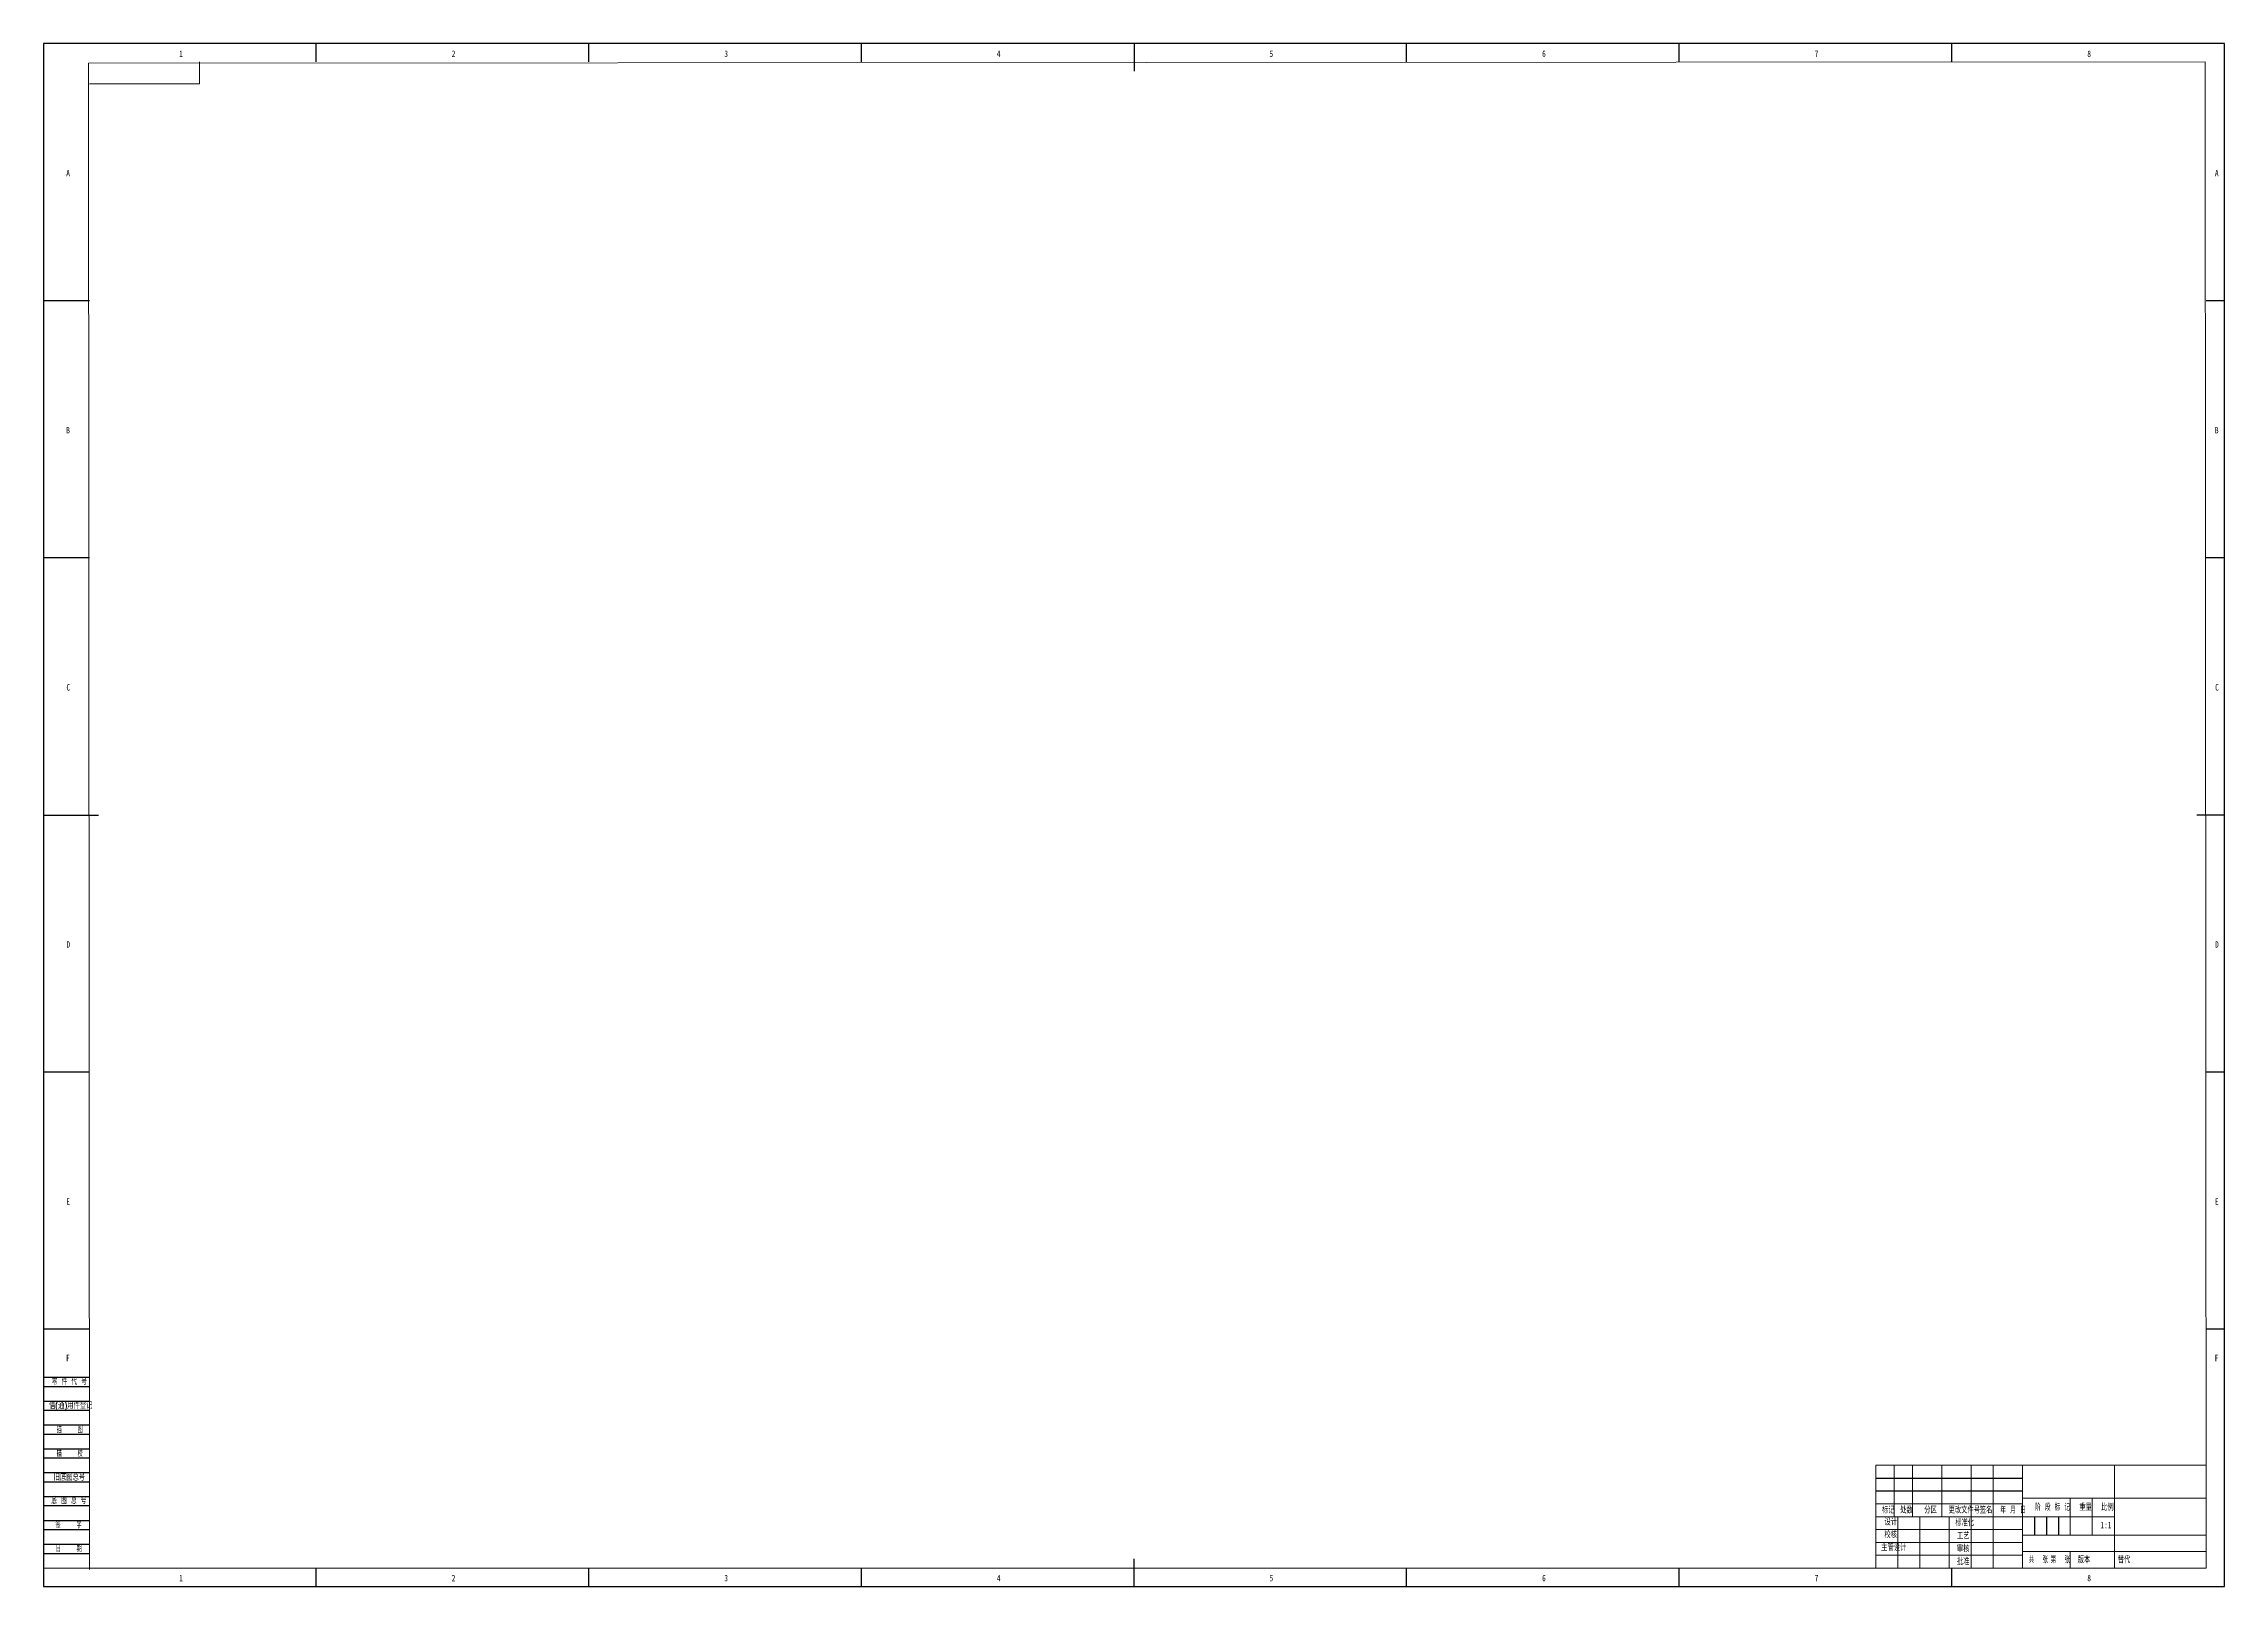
# Model space of a CAD drawing. Header units: millimetres. Extents: x 0 to 2221, y 0 to 841.
# Drawn here: x 0 to 1189, y 0 to 841 of the extents above; entities that cross this region are included whole.
import ezdxf

# ---------------------------------------------------------------- set-up
doc = ezdxf.new("R2010")
doc.units = ezdxf.units.MM
for name, color, linetype in [('10', 7, 'Continuous'), ('5', 7, 'Continuous'), ('9', 7, 'Continuous'), ('SLD-0', 7, 'Continuous')]:
    doc.layers.add(name, color=color, linetype=linetype)
doc.styles.add('SLDTEXTSTYLE0', font='TXT', dxfattribs={"width": 0.7})
doc.styles.add('SLDTEXTSTYLE1', font='TXT', dxfattribs={"width": 0.7, "bigfont": 'bigfont'})
doc.styles.add('SLDTEXTSTYLE2', font='TXT', dxfattribs={"width": 0.6, "bigfont": 'bigfont'})
doc.styles.add('SLDTEXTSTYLE3', font='TXT', dxfattribs={"width": 0.614286, "bigfont": 'bigfont'})
doc.styles.add('SLDTEXTSTYLE4', font='TXT', dxfattribs={"width": 0.62, "bigfont": 'bigfont'})
doc.styles.add('SLDTEXTSTYLE5', font='TXT', dxfattribs={"width": 0.566667, "bigfont": 'bigfont'})

msp = doc.modelspace()

# ---------------------------------------------------------------- linework, layer by layer
at = {"layer": '10', "color": 7}
for p, q in [((148.625, 831), (148.625, 841)), ((297.25, 831), (297.25, 841)), ((445.875, 831), (445.875, 841)), ((594.5, 841), (594.5, 831)), ((743.125, 831), (743.125, 841)), ((891.75, 831), (891.75, 841)), ((1040.375, 831), (1040.375, 841)), ((594.5, 831), (594.5, 826)), ((25, 700.833), (0, 700.833)), ((1189, 700.833), (1179, 700.833)), ((25, 560.667), (0, 560.667)), ((1189, 560.667), (1179, 560.667)), ((0, 420.5), (25, 420.5)), ((25, 420.5), (30, 420.5)), ((1179, 420.5), (1174, 420.5)), ((1189, 420.5), (1179, 420.5)), ((25, 280.333), (0, 280.333)), ((1189, 280.333), (1179, 280.333)), ((25, 140.167), (0, 140.167)), ((1189, 140.167), (1179, 140.167)), ((0, 114), (25, 114)), ((0, 109), (25, 109)), ((0, 101), (25, 101)), ((0, 96), (25, 96)), ((0, 88), (25, 88)), ((0, 83), (25, 83)), ((0, 75), (25, 75)), ((0, 70), (25, 70)), ((0, 62), (25, 62)), ((0, 57), (25, 57)), ((0, 49), (25, 49)), ((999, 59), (1079, 59)), ((999, 52), (1079, 52)), ((0, 44), (25, 44)), ((0, 36), (25, 36)), ((1085.5, 38), (1085.5, 28)), ((1092, 38), (1092, 28)), ((1098.5, 38), (1098.5, 28)), ((0, 31), (25, 31)), ((0, 23), (25, 23)), ((0, 18), (25, 18)), ((594.5, 10), (594.5, 15)), ((148.625, 0), (148.625, 10)), ((297.25, 0), (297.25, 10)), ((445.875, 0), (445.875, 10)), ((594.5, 0), (594.5, 10)), ((743.125, 0), (743.125, 10)), ((891.75, 0), (891.75, 10)), ((1040.375, 0), (1040.375, 10))]:
    msp.add_line(p, q, dxfattribs=at)
at = {"layer": '10', "color": 7, "lineweight": 15}
for p, q in [((999, 66), (999, 10)), ((1009, 66), (1009, 38)), ((1019, 66), (1019, 38)), ((1035, 66), (1035, 38)), ((1051, 66), (1051, 10)), ((1063, 66), (1063, 10)), ((1079, 66), (1079, 10)), ((1129, 66), (1129, 38)), ((1079, 48), (1179, 48)), ((1105, 48), (1105, 28)), ((1117, 48), (1117, 28)), ((999, 45), (1079, 45)), ((999, 38), (1129, 38)), ((1011, 38), (1011, 10)), ((1023, 38), (1023, 10)), ((1039, 38), (1039, 10)), ((1129, 38), (1129, 10)), ((999, 31), (1079, 31)), ((999, 24), (1079, 24)), ((1079, 28), (1179, 28)), ((999, 17), (1079, 17)), ((1079, 18.982), (1179, 18.982))]:
    msp.add_line(p, q, dxfattribs=at)
at = {"layer": '5', "color": 7, "lineweight": 15}
for p, q in [((1178.45, 831.05), (24.451, 830.269)), ((24.451, 830.269), (25.006, 9.269)), ((85, 819), (85, 831)), ((1179.006, 10), (1178.45, 831.05)), ((25, 819), (85, 819)), ((999, 66), (1179, 66)), ((0, 10), (1179.006, 10))]:
    msp.add_line(p, q, dxfattribs=at)
at = {"layer": '9', "color": 7}
for p, q in [((1189, 841), (0, 841)), ((0, 841), (0, 0)), ((1189, 0), (1189, 841)), ((0, 0), (1189, 0))]:
    msp.add_line(p, q, dxfattribs=at)
at = {"layer": 'SLD-0', "lineweight": 15}
msp.add_line((1105, 18.982), (1105, 10), dxfattribs=at)

# ---------------------------------------------------------------- texts
at = {"layer": '10', "char_height": 3.5, "attachment_point": 2, "style": 'SLDTEXTSTYLE1'}
for s, insert in [('校核', (1007.067, 29.857)), ('主管设计', (1008.707, 22.83))]:
    msp.add_mtext(s, dxfattribs=dict(at, insert=insert))
at = {"layer": '10', "color": 7, "insert": (1112.417, 16.188), "char_height": 3.5, "attachment_point": 2, "style": 'SLDTEXTSTYLE1'}
msp.add_mtext('版本', dxfattribs=at)
at = {"layer": '9', "color": 7, "char_height": 3.5}
for s, insert, attachment_point, style in [('1', (74.93, 837.262), 2, 'SLDTEXTSTYLE0'), ('2', (223.512, 837.262), 2, 'SLDTEXTSTYLE0'), ('3', (372.137, 837.262), 2, 'SLDTEXTSTYLE0'), ('4', (520.75, 837.262), 2, 'SLDTEXTSTYLE0'), ('5', (669.387, 837.262), 2, 'SLDTEXTSTYLE0'), ('6', (818.014, 837.262), 2, 'SLDTEXTSTYLE0'), ('7', (966.628, 837.262), 2, 'SLDTEXTSTYLE0'), ('8', (1115.261, 837.262), 2, 'SLDTEXTSTYLE0'), ('A', (13.337, 772.178), 2, 'SLDTEXTSTYLE0'), ('A', (1184.837, 772.178), 2, 'SLDTEXTSTYLE0'), ('B', (13.343, 632.012), 2, 'SLDTEXTSTYLE0'), ('B', (1184.843, 632.012), 2, 'SLDTEXTSTYLE0'), ('C', (13.449, 491.845), 2, 'SLDTEXTSTYLE0'), ('C', (1184.949, 491.845), 2, 'SLDTEXTSTYLE0'), ('D', (13.444, 351.678), 2, 'SLDTEXTSTYLE0'), ('D', (1184.944, 351.678), 2, 'SLDTEXTSTYLE0'), ('E', (13.341, 211.512), 2, 'SLDTEXTSTYLE0'), ('E', (1184.841, 211.512), 2, 'SLDTEXTSTYLE0'), ('F', (13.247, 126.262), 2, 'SLDTEXTSTYLE0'), ('F', (1184.747, 126.262), 2, 'SLDTEXTSTYLE0'), ('零 件 代 号', (4.482, 113.36), 1, 'SLDTEXTSTYLE3'), ('借(通)用件登记', (2.933, 100.276), 1, 'SLDTEXTSTYLE1'), ('描    图', (14.242, 87.176), 2, 'SLDTEXTSTYLE5'), ('描    校', (14.21, 74.137), 2, 'SLDTEXTSTYLE5'), ('旧底图总号', (5.459, 61.201), 1, 'SLDTEXTSTYLE1'), ('底 图 总 号', (4.212, 48.433), 1, 'SLDTEXTSTYLE3'), ('标记', (1005.712, 43.306), 2, 'SLDTEXTSTYLE1'), ('设计', (1007.119, 36.767), 2, 'SLDTEXTSTYLE1'), ('处数', (1015.65, 43.306), 2, 'SLDTEXTSTYLE1'), ('分区', (1028.806, 43.306), 2, 'SLDTEXTSTYLE1'), ('更改文件号', (1047.199, 43.306), 2, 'SLDTEXTSTYLE1'), ('标准化', (1047.403, 36.358), 2, 'SLDTEXTSTYLE1'), ('签名', (1059.036, 43.306), 2, 'SLDTEXTSTYLE1'), ('年 月 日', (1073.745, 43.306), 2, 'SLDTEXTSTYLE4'), ('阶 段 标 记', (1095.317, 44.81), 2, 'SLDTEXTSTYLE3'), ('重量', (1113.292, 44.81), 2, 'SLDTEXTSTYLE1'), ('比例', (1125.186, 44.81), 2, 'SLDTEXTSTYLE1'), ('签    字', (13.596, 35.193), 2, 'SLDTEXTSTYLE5'), ('工艺', (1046.572, 29.23), 2, 'SLDTEXTSTYLE1'), ('日    期', (13.673, 22.233), 2, 'SLDTEXTSTYLE5'), ('批准', (1046.553, 15.216), 2, 'SLDTEXTSTYLE1'), ('审核', (1046.571, 22.249), 2, 'SLDTEXTSTYLE1'), ('共  张', (1087.581, 16.188), 2, 'SLDTEXTSTYLE2'), ('第  张', (1099.566, 16.188), 2, 'SLDTEXTSTYLE2'), ('1', (74.93, 6.262), 2, 'SLDTEXTSTYLE0'), ('2', (223.512, 6.262), 2, 'SLDTEXTSTYLE0'), ('3', (372.137, 6.262), 2, 'SLDTEXTSTYLE0'), ('4', (520.75, 6.262), 2, 'SLDTEXTSTYLE0'), ('5', (669.387, 6.262), 2, 'SLDTEXTSTYLE0'), ('6', (818.014, 6.262), 2, 'SLDTEXTSTYLE0'), ('7', (966.628, 6.262), 2, 'SLDTEXTSTYLE0'), ('8', (1115.261, 6.262), 2, 'SLDTEXTSTYLE0')]:
    msp.add_mtext(s, dxfattribs=dict(at, insert=insert, attachment_point=attachment_point, style=style))
at = {"layer": 'SLD-0', "char_height": 3.5}
for s, insert, attachment_point, style in [('1:1', (1124.437, 35.158), 2, 'SLDTEXTSTYLE0'), ('替代', (1130.851, 16.188), 1, 'SLDTEXTSTYLE1')]:
    msp.add_mtext(s, dxfattribs=dict(at, insert=insert, attachment_point=attachment_point, style=style))

doc.saveas('drawing.dxf')
